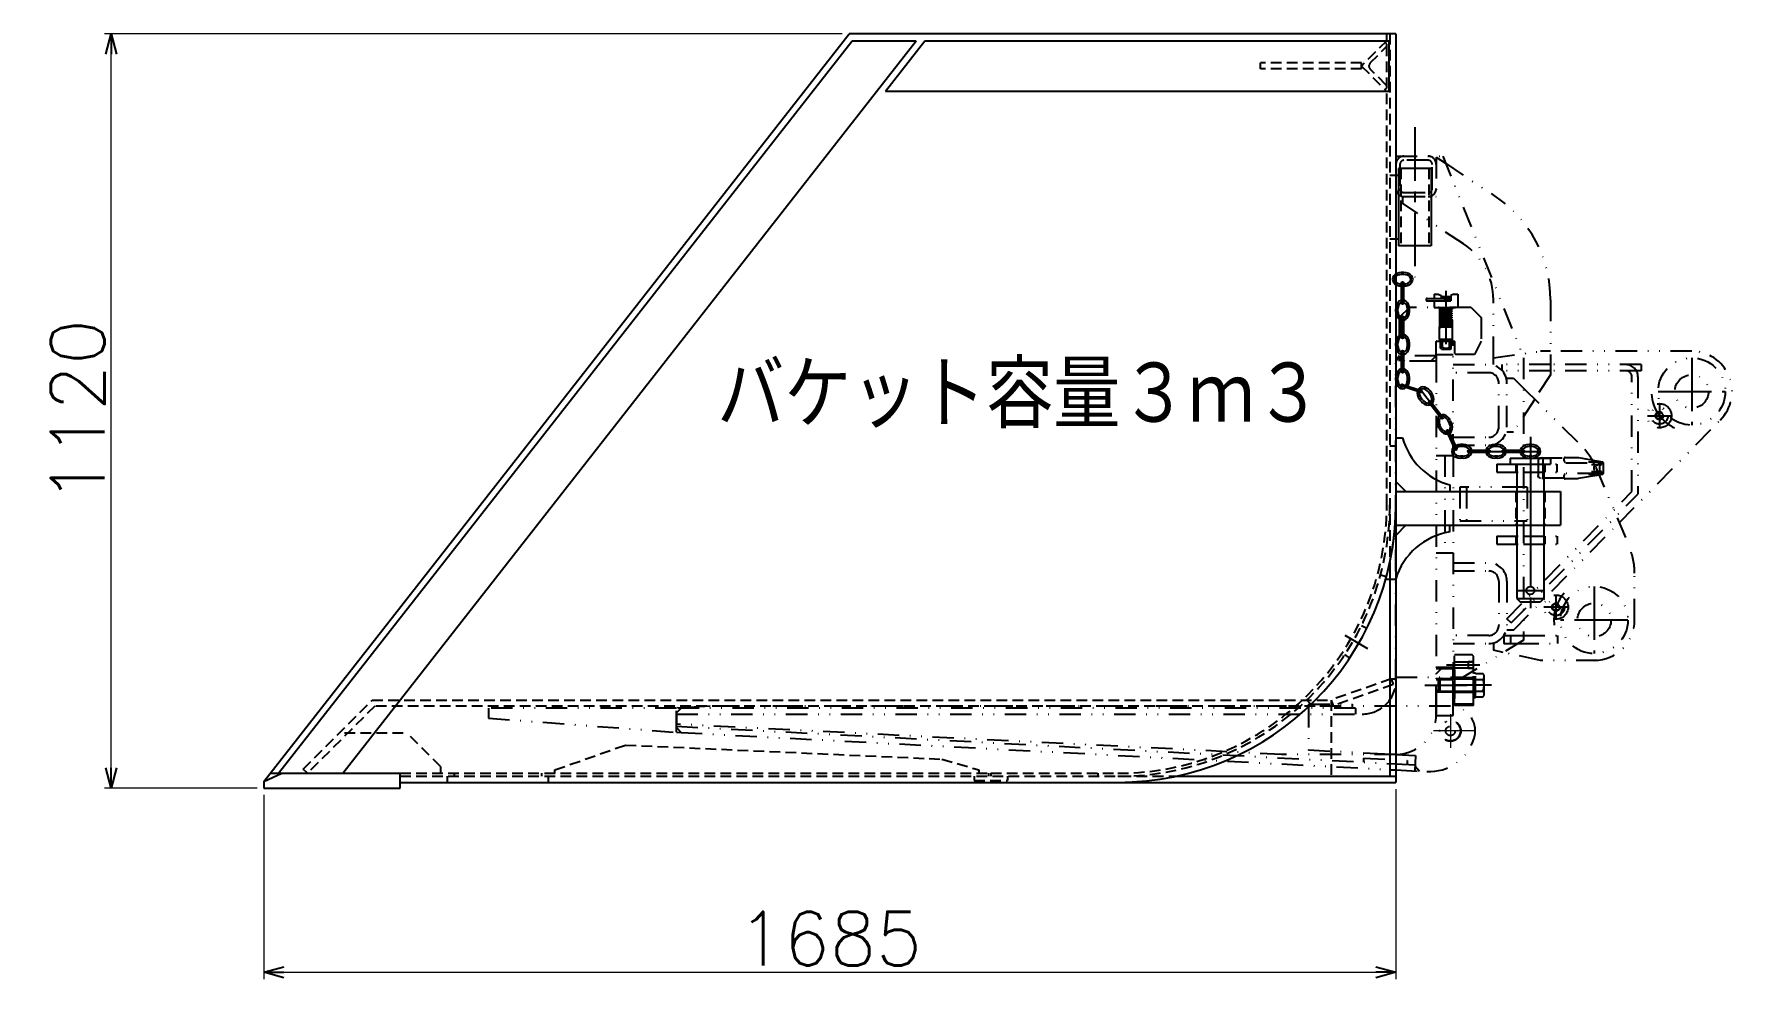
# Model space of a CAD drawing. Header units: millimetres. Extents: x -138 to 114, y -82 to 59.
import ezdxf
from ezdxf.enums import TextEntityAlignment as Align

# ---------------------------------------------------------------- set-up
doc = ezdxf.new("R2010")
doc.units = ezdxf.units.MM
doc.header["$LTSCALE"] = 0.25
for name, pattern in [('CENTER', [50.8, 31.75, -6.35, 6.35, -6.35]), ('DASHED2', [9.525, 6.35, -3.175]), ('DIVIDE', [31.75, 12.7, -6.35, 0, -6.35, 0, -6.35])]:
    doc.linetypes.add(name, pattern=pattern)
doc.layers.add('Layer0016', color=7, linetype='Continuous')
doc.styles.add('dcStyle0', font='txt.shx', dxfattribs={"bigfont": 'bigfont'})
doc.dimstyles.new('dc_Rotated', dxfattribs={"dimtxt": 8, "dimasz": 3.000002, "dimexe": 1, "dimexo": 1, "dimgap": 1, "dimtad": 3, "dimdsep": 46, "dimtxsty": 'dcStyle0', "dimblk1": 'OPEN30', "dimblk2": 'OPEN30', "dimsah": 1, "dimcen": 0.09, "dimclrd": 7, "dimclre": 7, "dimclrt": 7, "dimadec": 0, "dimazin": 2, "dimtfac": 1, "dimtdec": 4, "dimtmove": 0, "dimatfit": 3, "dimfxl": 1, "dimarcsym": 1})

# ---------------------------------------------------------------- blocks, each defined once
blk = doc.blocks.new('DC_GROUP_ＤＸＦ１８－３_2')
at = {"layer": 'Layer0016', "color": 4, "linetype": 'CENTER', "lineweight": 25}
for p, q in [((76.74, -35.35), (71.82, -35.35)), ((78.49, -38.35), (73.01, -38.35))]:
    blk.add_line(p, q, dxfattribs=at)
at = {"layer": 'Layer0016', "color": 6, "linetype": 'DIVIDE', "lineweight": 25}
for p, q in [((75.61, -33.85), (73.01, -33.85)), ((73.01, -37.15), (73.01, -33.85)), ((75.81, -34.91), (73.01, -34.91)), ((75.81, -34.87), (75.03, -34.87)), ((75.03, -34.87), (75.03, -35.84)), ((75.81, -34.05), (75.61, -33.85)), ((75.81, -36.21), (75.81, -34.05)), ((75.81, -35.79), (73.01, -35.79)), ((73.01, -41.35), (73.01, -37.15)), ((75.81, -37.25), (73.01, -37.25)), ((75.81, -35.84), (75.03, -35.84)), ((75.81, -41.35), (75.81, -36.21)), ((75.81, -39.45), (73.01, -39.45)), ((75.81, -41.15), (73.01, -41.15)), ((75.81, -41.35), (73.01, -41.35))]:
    blk.add_line(p, q, dxfattribs=at)
blk = doc.blocks.new('DC_GROUP_ＤＸＦ１８－３_3')
at = {"layer": 'Layer0016', "color": 6, "linetype": 'DIVIDE', "lineweight": 25}
for p, q in [((72.78, -36.05), (73.01, -36.05)), ((72.78, -37.15), (72.78, -36.05)), ((72.78, -36.25), (73.01, -36.25)), ((72.78, -37.1), (73.01, -37.1)), ((72.78, -40.85), (72.78, -37.15)), ((73.01, -36.05), (73.01, -37.15)), ((73.01, -37.15), (73.01, -40.85)), ((72.78, -39.6), (73.01, -39.6)), ((72.78, -40.65), (73.01, -40.65)), ((72.78, -40.85), (73.01, -40.85))]:
    blk.add_line(p, q, dxfattribs=at)
at = {"layer": 'Layer0016', "color": 4, "linetype": 'CENTER', "lineweight": 25}
blk.add_line((70.78, -38.35), (74.51, -38.35), dxfattribs=at)
blk = doc.blocks.new('DC_GROUP_ＤＸＦ１８－３_4')
at = {"layer": 'Layer0016', "color": 6, "linetype": 'DIVIDE', "lineweight": 25}
for p, q in [((70.86, -37.35), (70.61, -37.6)), ((70.61, -39.1), (70.61, -37.6)), ((75.81, -37.43), (70.78, -37.43)), ((70.86, -39.35), (70.86, -37.35)), ((75.81, -37.35), (70.86, -37.35)), ((75.81, -36.5), (76.11, -36.5)), ((75.81, -40.2), (75.81, -36.5)), ((76.11, -40.2), (76.11, -36.5)), ((76.11, -36.62), (77.24, -36.62)), ((76.11, -37.48), (77.24, -37.48)), ((77.41, -39.65), (77.41, -37.05)), ((70.86, -39.35), (70.61, -39.1)), ((75.81, -39.27), (70.78, -39.27)), ((75.81, -39.35), (70.86, -39.35)), ((75.81, -40.2), (76.11, -40.2)), ((76.11, -39.22), (77.24, -39.22)), ((76.11, -40.08), (77.24, -40.08))]:
    blk.add_line(p, q, dxfattribs=at)
for centre, radius, start, end in [((76.75, -37.05), 0.657, 318.7807, 41.2193), ((75.02, -38.35), 2.38, 338.7016, 21.2984), ((76.75, -39.65), 0.657, 318.7807, 41.2193)]:
    blk.add_arc(centre, radius, start, end, dxfattribs=at)
blk = doc.blocks.new('DC_GROUP_ＤＸＦ１８－３_5')
at = {"layer": 'Layer0016', "color": 4, "linetype": 'CENTER', "lineweight": 25}
for p, q in [((71.73, 20.33), (71.73, 11.36)), ((71.43, 19.02), (72.03, 19.02)), ((68.56, -38.35), (74.86, -38.35))]:
    blk.add_line(p, q, dxfattribs=at)
at = {"layer": 'Layer0016', "color": 6, "linetype": 'DIVIDE', "lineweight": 25}
for p, q in [((66.28, 17.85), (64.78, 16.35)), ((75.48, 17.85), (66.28, 17.85)), ((68.93, 19.2), (72.08, 19.2)), ((68.93, 18.85), (72.08, 18.85)), ((69.98, 19.85), (70.58, 19.85)), ((69.98, 19.85), (69.98, 19.2)), ((69.98, 18.85), (69.98, 17.85)), ((69.98, 17.85), (73.48, 17.85)), ((70.58, 19.85), (71.02, 19.65)), ((70.75, 17.85), (70.75, 12.85)), ((70.8, 17.65), (70.8, 17.85)), ((71.02, 19.65), (71.02, 19.2)), ((71.02, 18.85), (72.43, 18.85)), ((71.14, 19.48), (72.32, 19.48)), ((71.14, 19.2), (71.14, 19.48)), ((72.32, 18.85), (72.32, 19.48)), ((72.88, 19.85), (72.43, 19.65)), ((72.43, 19.65), (72.43, 18.85)), ((72.66, 17.65), (72.66, 17.85)), ((72.7, 12.85), (72.7, 17.85)), ((72.88, 19.85), (73.48, 19.85)), ((73.48, 19.85), (73.48, 17.85)), ((75.48, 17.85), (76.98, 16.35)), ((64.78, 16.35), (64.78, 10.65)), ((70.8, 17.65), (72.66, 17.65)), ((72.6, 17.64), (70.85, 17.49)), ((70.85, 17.39), (72.66, 17.23)), ((72.6, 17.34), (70.85, 17.18)), ((70.85, 17.08), (72.6, 16.93)), ((72.6, 17.03), (70.85, 16.88)), ((70.85, 16.78), (72.6, 16.62)), ((72.6, 16.72), (70.85, 16.57)), ((70.85, 16.47), (72.6, 16.32)), ((72.6, 16.42), (70.85, 16.26)), ((70.85, 16.16), (72.6, 16.01)), ((72.6, 16.11), (70.85, 15.96)), ((70.85, 15.86), (72.6, 15.7)), ((72.6, 15.8), (70.85, 15.65)), ((70.85, 15.55), (72.6, 15.39)), ((72.6, 15.49), (70.85, 15.34)), ((70.85, 15.24), (72.6, 15.09)), ((72.6, 15.19), (70.85, 15.03)), ((70.86, 17.39), (72.61, 17.55)), ((70.86, 17.49), (72.66, 17.33)), ((70.86, 17.08), (72.61, 17.24)), ((70.86, 17.18), (72.61, 17.03)), ((70.86, 16.78), (72.61, 16.93)), ((70.86, 16.88), (72.61, 16.72)), ((70.86, 16.47), (72.61, 16.62)), ((70.86, 16.57), (72.61, 16.42)), ((70.86, 16.16), (72.61, 16.32)), ((70.86, 16.26), (72.61, 16.11)), ((70.86, 15.86), (72.61, 16.01)), ((70.86, 15.96), (72.61, 15.8)), ((70.86, 15.55), (72.61, 15.7)), ((70.86, 15.65), (72.61, 15.49)), ((70.86, 15.24), (72.61, 15.39)), ((70.86, 15.34), (72.61, 15.19)), ((71.14, 14.95), (71.14, 17.65)), ((72.32, 14.95), (72.32, 17.65)), ((76.98, 16.35), (76.98, 12.85)), ((70.28, 10.65), (70.28, 12.8)), ((70.33, 12.85), (72.93, 12.85)), ((70.78, 13.15), (70.78, 14.95)), ((70.78, 14.95), (72.68, 14.95)), ((70.78, 13.15), (72.68, 13.15)), ((70.78, 12.85), (72.28, 12.85)), ((70.93, 11.79), (70.93, 13.15)), ((71.03, 14.95), (72.61, 15.09)), ((71.21, 11.95), (71.21, 13.15)), ((72.25, 11.95), (72.25, 13.15)), ((72.52, 11.79), (72.52, 13.15)), ((72.68, 13.15), (72.68, 14.95)), ((72.98, 12.8), (72.98, 11.05)), ((76.98, 12.85), (75.98, 10.85)), ((64.78, 10.65), (64.28, 9.85)), ((64.78, 10.65), (65.58, 9.85)), ((70.28, 10.65), (64.78, 10.65)), ((64.78, 10.65), (64.78, 9.85)), ((70.28, 10.65), (69.48, 9.85)), ((70.28, 10.65), (70.28, 9.85)), ((71.21, 11.95), (70.93, 11.95)), ((71.08, 11.65), (70.93, 11.79)), ((71.08, 11.65), (72.38, 11.65)), ((72.25, 11.95), (72.52, 11.95)), ((72.38, 11.65), (72.52, 11.79)), ((72.98, 11.05), (73.18, 10.85)), ((75.98, 10.85), (73.18, 10.85)), ((70.28, 9.85), (64.28, 9.85)), ((64.28, -37.65), (64.28, 9.85)), ((69.48, 9.85), (65.58, 9.85)), ((70.28, 9.85), (70.28, -41.45)), ((70.28, -36.65), (71.08, -35.85)), ((70.28, -35.85), (71.08, -35.85)), ((70.28, -41.45), (70.28, -36.65)), ((70.28, -37.35), (72.78, -37.35)), ((70.28, -37.49), (72.78, -37.49)), ((71.08, -35.85), (72.78, -35.85)), ((72.78, -41.47), (72.78, -35.85)), ((70.28, -39.22), (72.78, -39.22)), ((70.28, -39.35), (72.78, -39.35)), ((-42.72, -42.65), (-42.72, -44.15)), ((-42.72, -42.65), (59.28, -42.65)), ((70.28, -41.45), (70.28, -42.65)), ((70.28, -42.85), (70.28, -41.45)), ((70.28, -42.85), (72.78, -42.85)), ((72.78, -42.85), (72.78, -41.47)), ((47.28, -48.65), (-42.72, -44.15)), ((64.28, -48.65), (47.28, -48.65))]:
    blk.add_line(p, q, dxfattribs=at)
blk.add_circle((71.73, 19.02), 0.175, dxfattribs=at)
for centre, radius, start, end in [((68.93, 19.02), 0.175, 90, 270), ((72.08, 19.02), 0.175, 90, 270), ((72.08, 19.02), 0.175, 270, 90), ((70.85, 17.44), 0.05, 95, 270), ((70.85, 17.13), 0.05, 95, 270), ((70.85, 16.83), 0.05, 95, 270), ((70.85, 16.52), 0.05, 95, 270), ((70.85, 16.21), 0.05, 95, 270), ((70.85, 15.91), 0.05, 95, 270), ((70.85, 15.6), 0.05, 95, 270), ((70.85, 15.29), 0.05, 95, 270), ((72.61, 17.6), 0.05, 275, 95), ((72.61, 17.29), 0.05, 275, 95), ((72.61, 17.29), 0.05, 270, 95), ((72.61, 16.98), 0.05, 265, 90), ((72.61, 16.67), 0.05, 265, 85), ((72.61, 16.67), 0.05, 265, 95), ((72.61, 16.37), 0.05, 265, 90), ((72.61, 16.06), 0.05, 265, 85), ((72.61, 15.75), 0.05, 265, 90), ((72.61, 15.44), 0.05, 265, 85), ((72.61, 15.44), 0.05, 265, 95), ((72.61, 15.14), 0.05, 265, 90), ((72.61, 16.06), 0.05, 275, 85), ((70.33, 12.8), 0.05, 90, 180), ((70.85, 14.98), 0.05, 95, 270), ((72.93, 12.8), 0.05, 0, 90), ((71.73, 12.74), 0.95, 236.8081, 303.1919), ((59.28, -37.65), 5, 310.5358, 0), ((59.28, -37.65), 5, 270, 310.5358), ((64.28, -42.65), 6, 270, 0)]:
    blk.add_arc(centre, radius, start, end, dxfattribs=at)
blk = doc.blocks.new('DC_GROUP_ＤＸＦ１８－３_6')
at = {"layer": 'Layer0016', "color": 6, "linetype": 'DIVIDE', "lineweight": 25}
for p, q in [((-42.72, -41.75), (-70.72, -41.75)), ((-70.72, -41.75), (-70.72, -43.25)), ((-70.72, -42.05), (-70.72, -42.08)), ((-37.72, -41.45), (-42.72, -41.75)), ((-42.72, -45.35), (-42.72, -41.75)), ((-42.72, -42.45), (-42.02, -41.75)), ((58.28, -41.75), (-42.72, -41.75)), ((-42.72, -42.65), (-42.72, -44.15)), ((-42.72, -42.65), (58.28, -42.65)), ((-42.72, -42.65), (58.28, -42.65)), ((64.28, -41.45), (-37.72, -41.45)), ((51.28, -41.15), (51.28, -41.45)), ((51.28, -41.15), (57.78, -41.15)), ((51.28, -41.45), (51.28, -49.37)), ((51.28, -41.45), (51.28, -41.75)), ((57.78, -41.15), (57.78, -41.45)), ((57.78, -41.45), (57.78, -41.75)), ((58.28, -41.75), (58.28, -42.65)), ((72.38, -41.45), (64.28, -41.45)), ((-70.72, -43.25), (-42.72, -45.35)), ((-42.72, -44.65), (-42.71, -44.45)), ((-42.72, -44.45), (64.28, -50.05)), ((-42.72, -44.65), (-42.06, -45.39)), ((-42.72, -45.35), (-42.06, -45.39)), ((-42.06, -45.39), (64.28, -50.95)), ((51.28, -47.97), (64.28, -48.65)), ((59.47, -49.2), (59.44, -49.79)), ((59.47, -49.2), (65.96, -49.54)), ((64.28, -48.65), (67.21, -48.8)), ((64.28, -50.05), (67.14, -50.2)), ((65.96, -49.54), (65.93, -50.13)), ((67.21, -48.8), (67.09, -51.1)), ((67.13, -50.4), (67.79, -51.13)), ((64.28, -50.95), (68.85, -51.19))]:
    blk.add_line(p, q, dxfattribs=at)
at = {"layer": 'Layer0016', "color": 4, "linetype": 'CENTER', "lineweight": 13}
for p, q in [((72.38, -42.65), (72.38, -47.65)), ((76.08, -45.15), (69.87, -45.15))]:
    blk.add_line(p, q, dxfattribs=at)
at = {"layer": 'Layer0016', "color": 6, "linetype": 'DIVIDE', "lineweight": 25}
for centre, radius, start, end in [((72.38, -45.15), 3.7, 343.2352, 90), ((69.22, -44.2), 7, 267.0053, 343.2352)]:
    blk.add_arc(centre, radius, start, end, dxfattribs=at)
blk = doc.blocks.new('DC_GROUP_ＤＸＦ１８－３_8')
at = {"layer": 'Layer0016', "color": 6, "linetype": 'DIVIDE', "lineweight": 25}
for radius in [0.6, 0.51]:
    blk.add_circle((103.48, 1.75), radius, dxfattribs=at)
blk = doc.blocks.new('DC_GROUP_ＤＸＦ１８－３_9')
at = {"layer": 'Layer0016', "color": 4, "linetype": 'CENTER', "lineweight": 25}
for p, q in [((93.78, -23.65), (93.78, -33.65)), ((98.78, -28.65), (88.78, -28.65))]:
    blk.add_line(p, q, dxfattribs=at)
at = {"layer": 'Layer0016', "color": 6, "linetype": 'DIVIDE', "lineweight": 25}
blk.add_circle((93.78, -28.65), 2.5, dxfattribs=at)
blk = doc.blocks.new('DC_GROUP_ＤＸＦ１８－３_10')
at = {"layer": 'Layer0016', "color": 6, "linetype": 'DIVIDE', "lineweight": 25}
for radius in [0.6, 0.51]:
    blk.add_circle((88.09, -26.73), radius, dxfattribs=at)
blk = doc.blocks.new('DC_GROUP_ＤＸＦ１８－３_11')
at = {"layer": 'Layer0016', "color": 4, "linetype": 'CENTER', "lineweight": 25}
for p, q in [((108.28, 10.35), (108.28, 0.35)), ((103.28, 5.35), (113.28, 5.35))]:
    blk.add_line(p, q, dxfattribs=at)
at = {"layer": 'Layer0016', "color": 6, "linetype": 'DIVIDE', "lineweight": 25}
blk.add_circle((108.28, 5.35), 2.5, dxfattribs=at)
blk = doc.blocks.new('DC_GROUP_ＤＸＦ１８－３_12')
at = {"layer": 'Layer0016', "color": 6, "linetype": 'DIVIDE', "lineweight": 25}
for p, q in [((85.44, -4.87), (85.43, -4.97)), ((85.43, -4.97), (85.43, -7.13)), ((85.47, -4.78), (85.44, -4.87)), ((85.52, -4.69), (85.47, -4.78)), ((85.58, -4.63), (85.52, -4.69)), ((85.65, -4.58), (85.58, -4.63)), ((85.73, -4.55), (85.65, -4.58)), ((85.81, -4.54), (85.73, -4.55)), ((85.81, -4.54), (89.31, -4.54)), ((86.2, -7.36), (86.2, -4.74)), ((89.28, -4.63), (89.28, -4.97)), ((89.46, -4.45), (90.99, -4.45)), ((90.99, -4.45), (91.13, -4.46)), ((91.13, -4.46), (91.29, -4.47)), ((91.29, -4.47), (91.43, -4.49)), ((91.43, -4.49), (93.64, -4.88)), ((93.64, -4.88), (94, -4.94)), ((94, -4.94), (94.16, -4.97)), ((94.16, -4.97), (94.31, -5)), ((94.31, -5), (94.44, -5.02)), ((94.44, -5.02), (94.54, -5.04)), ((94.54, -5.04), (94.63, -5.06)), ((85.44, -7.24), (85.43, -7.13)), ((85.48, -7.35), (85.44, -7.24)), ((85.54, -7.44), (85.48, -7.35)), ((85.63, -7.51), (85.54, -7.44)), ((85.72, -7.55), (85.63, -7.51)), ((85.81, -7.56), (85.72, -7.55)), ((89.31, -7.56), (85.81, -7.56)), ((89.28, -7.13), (89.28, -7.48)), ((89.57, -5.27), (94.49, -5.27)), ((94.49, -6.83), (89.57, -6.83)), ((93.82, -7.19), (91.43, -7.61)), ((94.95, -5.14), (92.94, -5.14)), ((92.94, -6.96), (94.95, -6.96)), ((94.76, -5.58), (93.39, -5.58)), ((93.39, -6.53), (94.76, -6.53)), ((93.75, -5.81), (93.74, -5.83)), ((93.74, -5.83), (93.74, -6.27)), ((93.74, -6.27), (93.75, -6.29)), ((93.76, -5.78), (93.75, -5.81)), ((93.75, -6.29), (93.76, -6.32)), ((93.78, -5.76), (93.76, -5.78)), ((93.76, -6.32), (93.78, -6.34)), ((93.8, -5.75), (93.78, -5.76)), ((93.78, -6.34), (93.8, -6.35)), ((93.83, -5.75), (93.8, -5.75)), ((93.8, -6.35), (93.83, -6.35)), ((94, -7.16), (93.82, -7.19)), ((94.16, -7.13), (94, -7.16)), ((94.11, -5.71), (94.09, -5.75)), ((94.09, -6.35), (94.11, -6.39)), ((94.15, -5.67), (94.11, -5.71)), ((94.11, -6.39), (94.15, -6.43)), ((94.19, -5.64), (94.15, -5.67)), ((94.15, -6.43), (94.19, -6.46)), ((94.31, -7.1), (94.16, -7.13)), ((94.24, -5.61), (94.19, -5.64)), ((94.19, -6.46), (94.24, -6.49)), ((94.3, -5.59), (94.24, -5.61)), ((94.24, -6.49), (94.3, -6.51)), ((94.37, -5.58), (94.3, -5.59)), ((94.3, -6.51), (94.37, -6.52)), ((94.44, -7.08), (94.31, -7.1)), ((94.43, -5.58), (94.37, -5.58)), ((94.37, -6.52), (94.43, -6.53)), ((94.54, -7.06), (94.44, -7.08)), ((94.63, -7.04), (94.54, -7.06)), ((94.58, -5.36), (94.58, -6.74)), ((94.63, -5.06), (94.68, -5.07)), ((94.68, -7.03), (94.63, -7.04)), ((94.68, -5.07), (94.72, -5.08)), ((94.72, -7.02), (94.68, -7.03)), ((94.72, -5.08), (94.72, -5.08)), ((94.72, -5.08), (94.74, -5.08)), ((94.72, -7.02), (94.72, -7.02)), ((94.72, -7.02), (94.74, -7.02)), ((94.74, -5.08), (94.78, -5.1)), ((94.74, -7.02), (94.78, -7)), ((94.78, -5.1), (94.81, -5.13)), ((94.78, -7), (94.81, -6.97)), ((94.81, -5.13), (94.83, -5.17)), ((94.81, -6.97), (94.83, -6.93)), ((94.83, -5.17), (94.84, -5.2)), ((94.83, -6.93), (94.84, -6.9)), ((94.84, -5.2), (94.85, -5.24)), ((94.84, -6.9), (94.85, -6.86)), ((94.85, -5.49), (94.85, -5.24)), ((94.85, -6.86), (94.85, -6.61)), ((95.18, -6.7), (95.18, -5.4)), ((90.99, -7.65), (89.46, -7.65)), ((91.13, -7.64), (90.99, -7.65)), ((91.29, -7.63), (91.13, -7.64)), ((91.43, -7.61), (91.29, -7.63))]:
    blk.add_line(p, q, dxfattribs=at)
for centre, radius, start, end in [((86, -4.74), 0.2, 0, 90), ((89.46, -4.63), 0.173, 90, 180), ((89.46, -4.97), 0.173, 180, 270), ((86, -7.36), 0.2, 270, 0), ((89.46, -7.13), 0.173, 90, 180), ((89.46, -7.48), 0.173, 180, 270), ((94.5, -5.36), 0.0864, 360, 90), ((94.5, -6.74), 0.0864, 270, 0), ((94.76, -5.49), 0.0864, 270.0001, 0), ((94.76, -6.61), 0.0864, 359.9999, 89.9999), ((94.92, -5.4), 0.259, 360, 90), ((94.92, -6.7), 0.259, 276.9215, 0)]:
    blk.add_arc(centre, radius, start, end, dxfattribs=at)
blk = doc.blocks.new('DC_GROUP_ＤＸＦ１８－３_7')
at = {"layer": 'Layer0016', "color": 6, "linetype": 'DIVIDE', "lineweight": 25}
for p, q in [((64.28, 40.35), (64.28, -37.15)), ((64.28, 40.35), (71.26, 40.35)), ((64.88, 39.15), (64.88, 35.55)), ((69.08, 39.75), (65.48, 39.75)), ((69.68, 35.55), (69.68, 39.15)), ((70.28, 40.23), (71.66, 39.31)), ((70.28, 40.23), (70.28, 34.35)), ((71.26, 40.35), (83.28, 10.35)), ((71.66, 39.31), (79.04, 34.39)), ((65.28, 34.35), (65.28, 33.35)), ((74.32, 27.32), (65.28, 33.35)), ((65.48, 34.95), (69.08, 34.95)), ((65.48, 34.35), (70.28, 34.35)), ((78.78, 10.35), (78.78, 19)), ((87.28, 19), (87.28, 10.64)), ((70.33, 12.85), (72.93, 12.85)), ((72.78, -4.15), (72.78, 12.85)), ((70.28, 10.85), (72.78, 10.85)), ((78.78, 10.35), (85.78, 11.35)), ((78.78, 9.35), (78.78, 10.35)), ((83.28, 10.35), (83.28, -31.65)), ((87.28, 11.35), (85.78, 11.35)), ((108.28, 11.35), (87.28, 11.35)), ((87.28, 10.64), (87.28, 7.85)), ((72.78, 9.35), (78.08, 9.35)), ((78.08, 8.15), (72.78, 8.15)), ((80.09, 8.45), (80.09, 9.35)), ((87.28, 9.35), (80.09, 9.35)), ((87.28, 8.45), (80.09, 8.45)), ((87.28, 7.85), (84.92, 4.21)), ((100.78, 9.35), (87.28, 9.35)), ((100.78, 8.45), (87.28, 8.45)), ((100.78, 9.35), (100.78, 8.45)), ((79.58, 0.05), (79.58, 6.65)), ((80.78, 7.35), (81.78, 7.35)), ((80.78, 0.05), (80.78, 6.65)), ((81.78, 7.35), (83.28, 5.85)), ((83.28, 5.85), (91.89, -2.76)), ((99.38, -9.55), (99.38, 7.55)), ((100.28, 7.55), (100.28, -9.91)), ((84.92, 4.21), (81.78, -0.65)), ((97.48, -14.18), (112.56, 1.14)), ((72.78, -1.45), (78.08, -1.45)), ((80.78, -0.65), (81.78, -0.65)), ((70.28, -4.15), (72.78, -4.15)), ((71.58, -4.15), (71.58, -18.65)), ((72.78, -2.65), (78.08, -2.65)), ((72.78, -4.15), (72.78, -18.65)), ((79.28, -5.45), (79.28, -6.65)), ((79.28, -5.45), (83.28, -5.45)), ((79.28, -6.65), (83.28, -6.65)), ((83.28, -5.45), (88.28, -5.45)), ((83.28, -6.65), (88.28, -6.65)), ((86.28, -5.45), (86.28, -6.65)), ((88.28, -6.65), (88.28, -5.45)), ((94.04, -5.96), (99, -17.79)), ((83.28, -8.9), (73.78, -8.9)), ((73.78, -8.9), (73.78, -13.9)), ((74.78, -8.9), (74.78, -13.9)), ((80.78, -28.46), (99.38, -9.55)), ((81.42, -29.09), (100.28, -9.91)), ((83.78, -8.9), (83.28, -8.9)), ((83.78, -8.9), (83.78, -13.9)), ((73.78, -13.9), (83.28, -13.9)), ((81.78, -30.15), (97.48, -14.18)), ((83.28, -13.9), (83.78, -13.9)), ((79.28, -16.15), (79.28, -17.35)), ((79.28, -16.15), (83.28, -16.15)), ((79.28, -17.35), (83.28, -17.35)), ((83.28, -16.15), (88.28, -16.15)), ((83.28, -17.35), (88.28, -17.35)), ((86.28, -16.15), (86.28, -17.35)), ((88.28, -16.15), (88.28, -17.35)), ((70.28, -18.65), (72.78, -18.65)), ((72.78, -18.65), (72.78, -35.65)), ((72.78, -20.15), (78.08, -20.15)), ((72.78, -21.35), (78.08, -21.35)), ((99.78, -28.65), (99.78, -21.66)), ((79.58, -22.85), (79.58, -29.45)), ((80.78, -22.85), (80.78, -30.15)), ((81.42, -29.09), (80.78, -28.46)), ((81.78, -30.15), (80.78, -30.15)), ((78.08, -30.95), (72.78, -30.95)), ((72.78, -32.15), (78.08, -32.15)), ((83.28, -31.65), (74.27, -37.15)), ((78.78, -32.15), (78.78, -33.15)), ((80.32, -30.95), (83.28, -30.95)), ((80.32, -30.95), (80.32, -32.15)), ((80.32, -32.15), (82.38, -32.15)), ((81.32, -30.95), (81.32, -32.15)), ((82.38, -32.15), (88.32, -32.15)), ((83.28, -30.95), (88.32, -30.95)), ((88.32, -30.95), (88.32, -32.15)), ((80.25, -33.47), (78.78, -33.15)), ((85.78, -34.65), (80.25, -33.47)), ((94.28, -34.65), (85.78, -34.65)), ((64.28, -37.15), (74.27, -37.15)), ((70.28, -35.65), (72.78, -35.65))]:
    blk.add_line(p, q, dxfattribs=at)
at = {"layer": 'Layer0016', "color": 4, "linetype": 'CENTER', "lineweight": 25}
for p, q in [((103.48, 3.55), (103.48, -0.05)), ((101.68, 1.75), (105.28, 1.75)), ((84.28, -1.39), (84.28, -21.41)), ((88.09, -24.93), (88.09, -28.53)), ((89.89, -26.73), (86.29, -26.73))]:
    blk.add_line(p, q, dxfattribs=at)
at = {"layer": 'Layer0016', "color": 6, "linetype": 'DIVIDE', "lineweight": 25}
for centre, radius in [((108.28, 5.35), 5), ((103.48, 1.75), 1.8), ((103.48, 1.75), 1.25), ((88.09, -26.73), 1.8), ((93.78, -28.65), 5), ((88.09, -26.73), 1.25)]:
    blk.add_circle(centre, radius, dxfattribs=at)
for centre, radius, start, end in [((65.48, 39.15), 1.2, 90, 180), ((65.48, 39.15), 0.6, 90, 180), ((69.08, 39.15), 1.2, 0, 90), ((69.08, 39.15), 0.6, 0, 90), ((65.48, 35.55), 1.2, 180, 270), ((65.48, 35.55), 0.6, 180, 270), ((69.08, 35.55), 1.2, 270, 0), ((69.08, 35.55), 0.6, 270, 0), ((68.78, 19), 18.5, 0, 56.3099), ((68.78, 19), 10, 0, 56.3099), ((70.33, 12.8), 0.05, 90, 180), ((108.28, 5.35), 6, 315.0135, 90), ((78.08, 6.65), 2.7, 0, 90), ((78.08, 6.65), 1.5, 0, 90), ((98.48, 7.55), 1.8, 0, 90), ((98.48, 7.55), 0.9, 0, 90), ((78.08, 0.05), 1.5, 270, 0), ((78.08, 0.05), 2.7, 270, 0), ((84.82, -9.83), 10, 22.751, 45), ((78.08, -22.85), 2.7, 0, 90), ((89.78, -21.66), 10, 0, 22.751), ((78.08, -22.85), 1.5, 0, 90), ((78.08, -29.45), 1.5, 270, 0), ((78.08, -29.45), 2.7, 270, 0), ((93.78, -28.65), 6, 270, 0)]:
    blk.add_arc(centre, radius, start, end, dxfattribs=at)
at = {"layer": 'Layer0016', "color": 4, "linetype": 'CENTER', "lineweight": 25}
for centre, start, end in [((108.28, 5.35), 183.6133, 244.6663), ((93.78, -28.65), 138.2821, 187.3897)]:
    blk.add_arc(centre, 6, start, end, dxfattribs=at)
at = {"layer": 'Layer0016', "linetype": 'Continuous'}
for name in ['DC_GROUP_ＤＸＦ１８－３_11', 'DC_GROUP_ＤＸＦ１８－３_8', 'DC_GROUP_ＤＸＦ１８－３_12', 'DC_GROUP_ＤＸＦ１８－３_9', 'DC_GROUP_ＤＸＦ１８－３_10']:
    blk.add_blockref(name, (0, 0), dxfattribs=at)
blk = doc.blocks.new('DC_GROUP_ＤＸＦ１８－３_1')
at = {"layer": 'Layer0016', "color": 6, "linetype": 'DIVIDE', "lineweight": 25}
for p, q in [((82.13, -5.45), (82.13, -6.65)), ((86.43, -5.45), (86.43, -6.65)), ((82.13, -16.15), (82.13, -17.35)), ((86.43, -16.15), (86.43, -17.35))]:
    blk.add_line(p, q, dxfattribs=at)
for radius in [1.55, 1.5, 0.7]:
    blk.add_circle((72.38, -45.15), radius, dxfattribs=at)
at = {"layer": 'Layer0016', "linetype": 'Continuous'}
for name in ['DC_GROUP_ＤＸＦ１８－３_7', 'DC_GROUP_ＤＸＦ１８－３_5', 'DC_GROUP_ＤＸＦ１８－３_2', 'DC_GROUP_ＤＸＦ１８－３_4', 'DC_GROUP_ＤＸＦ１８－３_3', 'DC_GROUP_ＤＸＦ１８－３_6']:
    blk.add_blockref(name, (0, 0), dxfattribs=at)
blk = doc.blocks.new('DC_GROUP_ＤＸＦ１８－３_14')
at = {"layer": 'Layer0016', "color": 2, "linetype": 'Continuous', "lineweight": 25}
for p, q in [((81.28, -4.55), (87.28, -4.55)), ((81.28, -4.55), (81.28, -5.45)), ((87.28, -4.55), (87.28, -5.45)), ((81.28, -5.45), (87.28, -5.45)), ((82.28, -5.45), (82.28, -25.45)), ((86.28, -5.45), (86.28, -25.45)), ((82.28, -25.45), (82.78, -25.95)), ((82.28, -25.45), (86.28, -25.45)), ((82.78, -25.95), (85.78, -25.95)), ((86.28, -25.45), (85.78, -25.95))]:
    blk.add_line(p, q, dxfattribs=at)
at = {"layer": 'Layer0016', "color": 4, "linetype": 'CENTER', "lineweight": 25}
for p, q in [((84.28, -3.05), (84.28, -27.45)), ((82.28, -24.25), (86.28, -24.25))]:
    blk.add_line(p, q, dxfattribs=at)
at = {"layer": 'Layer0016', "color": 2, "linetype": 'Continuous', "lineweight": 25}
blk.add_circle((84.28, -24.25), 0.6, dxfattribs=at)
blk = doc.blocks.new('DC_GROUP_ＤＸＦ１８－３_13')
at = {"layer": 'Layer0016', "color": 3, "linetype": 'Continuous', "lineweight": 25}
for p, q in [((65.48, 23.05), (65.08, 23.05)), ((65.48, 22.75), (65.08, 22.75)), ((65.48, 21.35), (65.08, 21.35)), ((65.48, 21.05), (65.08, 21.05)), ((65.13, 18.5), (65.13, 21.5)), ((65.43, 21.5), (65.43, 18.5)), ((64.28, 17.25), (64.28, 17.65)), ((64.58, 17.25), (64.58, 17.65)), ((65.13, 13.4), (65.13, 16.4)), ((65.43, 16.4), (65.43, 13.4)), ((65.98, 17.25), (65.98, 17.65)), ((66.28, 17.25), (66.28, 17.65)), ((64.28, 12.15), (64.28, 12.55)), ((64.58, 12.15), (64.58, 12.55)), ((65.13, 8.3), (65.13, 11.3)), ((65.43, 11.3), (65.43, 8.3)), ((65.98, 12.15), (65.98, 12.55)), ((66.28, 12.15), (66.28, 12.55)), ((64.28, 7.05), (64.28, 7.45)), ((64.58, 7.05), (64.58, 7.45)), ((68, 5.21), (65.15, 6.13)), ((65.24, 6.41), (68.1, 5.5)), ((65.98, 7.05), (65.98, 7.45)), ((66.28, 7.05), (66.28, 7.45)), ((69.36, 4.93), (69.12, 5.25)), ((69.6, 5.11), (69.36, 5.43)), ((68.01, 3.9), (67.77, 4.22)), ((68.25, 4.09), (68.01, 4.4)), ((71.02, 1.35), (69.2, 3.74)), ((69.44, 3.92), (71.25, 1.54)), ((70.71, -0.12), (70.54, 0.24)), ((70.98, 0), (70.82, 0.36)), ((72.26, 0.58), (72.09, 0.94)), ((72.53, 0.7), (72.37, 1.06)), ((73.07, -3.28), (71.83, -0.55)), ((72.11, -0.43), (73.34, -3.16)), ((74.28, -2.55), (73.88, -2.55)), ((74.28, -2.85), (73.88, -2.85)), ((74.28, -4.25), (73.88, -4.25)), ((74.28, -4.55), (73.88, -4.55)), ((75.13, -3.4), (78.13, -3.4)), ((78.13, -3.7), (75.13, -3.7)), ((79.38, -2.55), (78.98, -2.55)), ((79.38, -2.85), (78.98, -2.85)), ((79.38, -4.25), (78.98, -4.25)), ((79.38, -4.55), (78.98, -4.55)), ((80.23, -3.4), (83.23, -3.4)), ((83.23, -3.7), (80.23, -3.7)), ((84.48, -2.55), (84.08, -2.55)), ((84.48, -2.85), (84.08, -2.85)), ((84.48, -4.25), (84.08, -4.25)), ((84.08, -4.55), (84.48, -4.55)), ((84.48, -4.55), (84.08, -4.55))]:
    blk.add_line(p, q, dxfattribs=at)
at = {"layer": 'Layer0016', "color": 2, "linetype": 'CENTER', "lineweight": 25}
for p, q in [((65.28, 21.5), (65.28, 18.4)), ((65.28, 16.4), (65.28, 13.3)), ((65.28, 11.3), (65.28, 8.2)), ((67.78, 5.86), (71.04, 1.56)), ((71.91, -0.35), (73.21, -3.22)), ((75.13, -3.55), (78.23, -3.55)), ((77.68, -3.55), (85.78, -3.55))]:
    blk.add_line(p, q, dxfattribs=at)
at = {"layer": 'Layer0016', "color": 3, "linetype": 'Continuous', "lineweight": 25}
for centre in [(65.28, 21.5), (65.28, 18.5), (65.28, 16.4), (65.28, 13.4), (65.28, 11.3), (65.28, 8.3), (65.19, 6.27), (68.05, 5.35), (69.32, 3.83), (71.14, 1.44), (71.97, -0.49), (73.21, -3.22), (75.13, -3.55), (78.13, -3.55), (80.23, -3.55), (83.23, -3.55)]:
    blk.add_circle(centre, 0.15, dxfattribs=at)
for centre, major_axis, ratio, start_param, end_param in [((65.08, 22.05), (-1.3, 0), 0.769231, 4.712389, 7.853982), ((65.08, 22.05), (-1, 0), 0.7, 4.712389, 7.853982), ((65.48, 22.05), (-1.3, 0), 0.769231, 1.570796, 4.712389), ((65.48, 22.05), (-1, 0), 0.7, 1.570796, 4.712389), ((65.28, 17.65), (0, 1.3), 0.769231, 4.712389, 7.853982), ((65.28, 17.65), (0, 1), 0.7, 4.712389, 7.853982), ((65.28, 17.25), (0, 1.3), 0.769231, 1.570796, 4.712389), ((65.28, 17.25), (0, 1), 0.7, 1.570796, 4.712389), ((65.28, 12.55), (0, 1.3), 0.769231, 4.712389, 7.853982), ((65.28, 12.55), (0, 1), 0.7, 4.712389, 7.853982), ((65.28, 12.15), (0, 1.3), 0.769231, 1.570796, 4.712389), ((65.28, 12.15), (0, 1), 0.7, 1.570796, 4.712389), ((65.28, 7.45), (0, 1.3), 0.769231, 4.712389, 7.853982), ((65.28, 7.45), (0, 1), 0.7, 4.712389, 7.853982), ((65.28, 7.05), (0, 1.3), 0.769231, 1.570796, 4.712389), ((65.28, 7.05), (0, 1), 0.7, 1.570796, 4.712389), ((68.56, 4.83), (-0.79, 1.03), 0.769231, 4.712389, 7.853982), ((68.56, 4.83), (-0.605, 0.796), 0.7, 4.712389, 7.853982), ((68.81, 4.51), (-0.79, 1.03), 0.769231, 1.570796, 4.712389), ((68.81, 4.51), (-0.605, 0.796), 0.7, 1.570796, 4.712389), ((71.46, 0.65), (-0.54, 1.18), 0.769231, 4.712389, 7.853982), ((71.46, 0.65), (-0.412, 0.911), 0.7, 4.712389, 7.853982), ((71.62, 0.29), (-0.54, 1.18), 0.769231, 1.570796, 4.712389), ((71.62, 0.29), (-0.412, 0.911), 0.7, 1.570796, 4.712389), ((73.88, -3.55), (-1.3, 0), 0.769231, 4.712389, 7.853982), ((73.88, -3.55), (-1, 0), 0.7, 4.712389, 7.853982), ((74.28, -3.55), (-1.3, 0), 0.769231, 1.570796, 4.712389), ((74.28, -3.55), (-1, 0), 0.7, 1.570796, 4.712389), ((78.98, -3.55), (-1.3, 0), 0.769231, 4.712389, 7.853982), ((78.98, -3.55), (-1, 0), 0.7, 4.712389, 7.853982), ((79.38, -3.55), (-1.3, 0), 0.769231, 1.570796, 4.712389), ((79.38, -3.55), (-1, 0), 0.7, 1.570796, 4.712389), ((84.08, -3.55), (-1.3, 0), 0.769231, 4.712389, 7.853982), ((84.08, -3.55), (-1, 0), 0.7, 4.712389, 7.853982), ((84.48, -3.55), (-1.3, 0), 0.769231, 1.570796, 4.712389), ((84.48, -3.55), (-1, 0), 0.7, 1.570796, 4.712389)]:
    blk.add_ellipse(centre, major_axis=major_axis, ratio=ratio, start_param=start_param, end_param=end_param, dxfattribs=at)
at = {"layer": 'Layer0016', "linetype": 'Continuous'}
blk.add_blockref('DC_GROUP_ＤＸＦ１８－３_14', (0, 0), dxfattribs=at)
blk = doc.blocks.new('_Open30')
at = {"color": 0, "linetype": 'ByBlock', "lineweight": -2}
for p, q in [((-1, 0.267949), (0, 0)), ((0, 0), (-1, -0.267949)), ((0, 0), (-1, 0))]:
    blk.add_line(p, q, dxfattribs=at)
blk = doc.blocks.new('*D15')
at = {"layer": 'Layer0016', "color": 7, "linetype": 'Continuous', "lineweight": 13}
for p, q in [((-104.12, -54.65), (-104.12, -82.06)), ((64.28, -53.8), (64.28, -82.06)), ((-104.12, -81.06), (64.28, -81.06))]:
    blk.add_line(p, q, dxfattribs=at)
at = {"layer": 'Layer0016', "color": 7, "xscale": 3.000002807615286, "yscale": 2.999989368223643}
for p, rotation in [((-104.12, -81.06), 180), ((64.28, -81.06), 360)]:
    blk.add_blockref('_Open30', p, dxfattribs=dict(at, rotation=rotation))
at = {"layer": 'Layer0016', "color": 7, "insert": (-19.92, -80.06), "char_height": 8, "attachment_point": 8, "style": 'dcStyle0'}
blk.add_mtext('\\T1.00;1685', dxfattribs=at)
blk = doc.blocks.new('*D16')
at = {"layer": 'Layer0016', "color": 7, "linetype": 'Continuous', "lineweight": 13}
for p, q in [((-18.07, 58.55), (-127.81, 58.55)), ((-126.81, -53.65), (-126.81, 58.55)), ((-105.12, -53.65), (-127.81, -53.65))]:
    blk.add_line(p, q, dxfattribs=at)
at = {"layer": 'Layer0016', "color": 7, "xscale": 3.000002807615286, "yscale": 2.999989368223643}
for p, rotation in [((-126.81, 58.55), 90), ((-126.81, -53.65), 270)]:
    blk.add_blockref('_Open30', p, dxfattribs=dict(at, rotation=rotation))
at = {"layer": 'Layer0016', "color": 7, "insert": (-127.81, 2.45), "char_height": 8, "attachment_point": 8, "rotation": 90, "style": 'dcStyle0'}
blk.add_mtext('\\T1.00;1120', dxfattribs=at)

msp = doc.modelspace()

# ---------------------------------------------------------------- linework, layer by layer
at = {"layer": 'Layer0016', "color": 2, "linetype": 'Continuous', "lineweight": 25}
for p, q in [((-104.122, -52.65), (-17.072, 58.55)), ((64.278, 58.55), (-17.072, 58.55)), ((64.278, 58.55), (64.278, -52.8)), ((-101.913, -51.45), (-16.585, 57.55)), ((-92.388, -51.45), (-7.06, 57.55)), ((-16.585, 57.55), (-7.06, 57.55)), ((-11.662, 50.05), (-5.79, 57.55)), ((-5.79, 57.55), (63.278, 57.55)), ((-11.662, 50.05), (63.278, 50.05)), ((69.538, 38.55), (64.678, 38.55)), ((64.678, 38.55), (64.678, 27.05)), ((69.538, 38.55), (69.538, 27.05)), ((64.278, 37.55), (64.678, 37.55)), ((64.678, 37.55), (64.678, 28.05)), ((64.278, 28.05), (64.678, 28.05)), ((69.538, 27.05), (64.678, 27.05)), ((64.278, -1.55), (65.278, -1.55)), ((65.778, -9.55), (64.278, -8.05)), ((64.278, -9.55), (88.778, -9.55)), ((72.278, -8.55), (72.278, -9.55)), ((88.778, -9.55), (88.778, -14.55)), ((64.278, -14.55), (88.778, -14.55)), ((65.778, -14.55), (64.278, -16.05)), ((72.278, -15.55), (72.278, -14.55)), ((63.378, -20.03), (63.378, -51.9)), ((62.76, -22.55), (64.26, -22.55)), ((-104.122, -52.65), (-101.427, -51.45)), ((-104.122, -52.65), (-104.122, -53.65)), ((-103.183, -51.45), (-83.822, -51.45)), ((-83.822, -53.65), (-83.822, -51.45)), ((-83.822, -52.8), (22.928, -52.8)), ((22.928, -52.8), (64.278, -52.8)), ((31.508, -51.9), (64.278, -51.9)), ((-104.122, -53.65), (-83.822, -53.65))]:
    msp.add_line(p, q, dxfattribs=at)
at = {"layer": 'Layer0016', "color": 4, "linetype": 'DASHED2', "lineweight": 25}
for p, q in [((62.928, -11.45), (62.928, 58.55)), ((63.378, 58.55), (63.378, -20.03)), ((62.928, 57.55), (59.154, 53.776)), ((60.463, 54.236), (62.796, 56.569)), ((62.796, 57.206), (62.69, 57.312)), ((44.154, 53.35), (44.154, 54.25)), ((59.154, 54.25), (44.154, 54.25)), ((59.154, 53.35), (44.154, 53.35)), ((59.154, 53.35), (59.154, 54.25)), ((59.154, 53.776), (62.69, 50.241)), ((62.796, 50.983), (60.463, 53.317)), ((62.69, 50.241), (62.796, 50.347)), ((65.028, 38.55), (65.028, 27.05)), ((69.188, 38.55), (69.188, 27.05)), ((63.378, 37.55), (64.278, 37.55)), ((63.378, 28.05), (64.278, 28.05)), ((64.278, -2.775), (63.378, -2.775)), ((82.128, -9.55), (82.128, -14.55)), ((86.428, -9.55), (86.428, -14.55)), ((61.999, -21.919), (62.869, -22.152)), ((59.142, -29.472), (59.947, -29.872)), ((56.642, -33.802), (57.392, -34.299)), ((63.59, -37.4), (54.628, -40.55)), ((63.59, -37.4), (63.889, -38.249)), ((63.889, -38.249), (54.926, -41.399)), ((-98.259, -50.814), (-87.995, -40.55)), ((-87.622, -41.45), (-97.622, -51.45)), ((-87.995, -40.55), (54.628, -40.55)), ((54.628, -41.45), (-87.622, -41.45)), ((51.027, -40.548), (51.652, -41.195)), ((54.628, -40.55), (54.628, -51.9)), ((54.628, -40.55), (54.926, -41.399)), ((-92.122, -45.45), (-82.822, -45.45)), ((-77.822, -50.45), (-82.822, -45.45)), ((-60.822, -50.95), (-50.322, -47.25)), ((-50.322, -47.25), (-3.272, -49.35)), ((-77.822, -50.45), (-77.822, -51.45)), ((-3.272, -49.35), (2.228, -50.95)), ((-97.622, -51.45), (-98.259, -50.814)), ((-83.822, -51.45), (3.728, -51.45)), ((-83.822, -51.9), (31.508, -51.9)), ((-76.822, -51.9), (-76.822, -52.8)), ((-75.822, -51.45), (-75.822, -51.9)), ((-62.822, -51.45), (-62.822, -51.9)), ((-61.822, -51.9), (-61.822, -52.8)), ((-60.822, -51.45), (-60.822, -50.95)), ((1.528, -51.9), (1.528, -52.5)), ((1.528, -52.5), (6.528, -52.5)), ((2.228, -50.95), (2.228, -51.45)), ((3.728, -51.9), (3.728, -51.45)), ((4.028, -51.45), (4.028, -51.9)), ((4.028, -51.45), (22.928, -51.45)), ((6.528, -51.9), (6.528, -52.5)), ((19.928, -51.45), (19.928, -51.9))]:
    msp.add_line(p, q, dxfattribs=at)
at = {"layer": 'Layer0016', "color": 3, "linetype": 'Continuous', "lineweight": 25}
for p, q in [((63.278, 50.05), (63.278, 57.55)), ((63.378, -37.4), (64.278, -37.4))]:
    msp.add_line(p, q, dxfattribs=at)
at = {"layer": 'Layer0016', "color": 4, "linetype": 'CENTER', "lineweight": 25}
for p, q in [((67.108, 44.658), (67.108, 22.347)), ((56.659, -30.925), (60.037, -32.875))]:
    msp.add_line(p, q, dxfattribs=at)
at = {"layer": 'Layer0016', "color": 4, "linetype": 'DASHED2', "lineweight": 25}
for centre, radius, start, end in [((62.478, 56.888), 0.45, 315, 45), ((60.922, 53.776), 0.65, 135, 225), ((62.478, 50.665), 0.45, 315, 45), ((22.928, -11.45), 40, 270, 0), ((22.928, -11.45), 40.45, 270, 0)]:
    msp.add_arc(centre, radius, start, end, dxfattribs=at)
at = {"layer": 'Layer0016', "color": 2, "linetype": 'Continuous', "lineweight": 25}
for centre, radius, start, end in [((74.922, 1.094), 10, 195.33191, 254.66809), ((22.928, -11.45), 41.35, 270, 0), ((22.928, -11.45), 41.35, 350, 0), ((73.837, -25.428), 10, 98.97077, 163.27562)]:
    msp.add_arc(centre, radius, start, end, dxfattribs=at)

# ---------------------------------------------------------------- block references
at = {"layer": 'Layer0016', "linetype": 'Continuous'}
for name in ['DC_GROUP_ＤＸＦ１８－３_1', 'DC_GROUP_ＤＸＦ１８－３_13']:
    msp.add_blockref(name, (0, 0), dxfattribs=at)

# ---------------------------------------------------------------- texts
at = {"layer": 'Layer0016', "color": 7, "style": 'dcStyle0', "width": 1.188679}
msp.add_text('バケット容量３ｍ３', height=10, dxfattribs=at).set_placement((-36.695, -0.105), (53.305, -0.105), align=Align.FIT)

# ---------------------------------------------------------------- dimensions: what is measured, and where the dimension line sits
at = {"layer": 'Layer0016', "linetype": 'Continuous', "lineweight": 13}
dim = msp.add_linear_dim(base=(-126.809, 58.55), p1=(-104.122, -53.65), p2=(-17.072, 58.55), angle=90, text='1120', dimstyle='dc_Rotated', override={"dimtxt": 8, "dimasz": 3.000002, "dimexe": 1, "dimexo": 1, "dimgap": 1, "dimtad": 3, "dimtih": 0, "dimtoh": 0, "dimdec": 2, "dimlfac": 1, "dimzin": 8, "dimtxsty": 'dcStyle0', "dimblk1": 'Open30', "dimblk2": 'Open30', "dimsah": 1, "dimclrd": 7, "dimclre": 7, "dimclrt": 7, "dimazin": 2, "dimtofl": 1, "dimtolj": 0, "dimtzin": 8, "dimarcsym": 1}, dxfattribs=at)
dim.commit()
dim.dimension.update_dxf_attribs({"geometry": '*D16', "text_midpoint": (-126.809, 2.45), "dimtype": 160})
dim = msp.add_linear_dim(base=(64.278, -81.065), p1=(-104.122, -53.65), p2=(64.278, -52.8), text='1685', dimstyle='dc_Rotated', override={"dimtxt": 8, "dimasz": 3.000002, "dimexe": 1, "dimexo": 1, "dimgap": 1, "dimtad": 3, "dimtih": 0, "dimtoh": 0, "dimdec": 2, "dimlfac": 1, "dimzin": 8, "dimtxsty": 'dcStyle0', "dimblk1": 'Open30', "dimblk2": 'Open30', "dimsah": 1, "dimclrd": 7, "dimclre": 7, "dimclrt": 7, "dimazin": 2, "dimtofl": 1, "dimtolj": 0, "dimtzin": 8, "dimarcsym": 1}, dxfattribs=at)
dim.commit()
dim.dimension.update_dxf_attribs({"geometry": '*D15', "text_midpoint": (-19.922, -81.065), "dimtype": 160})

doc.saveas('drawing.dxf')
